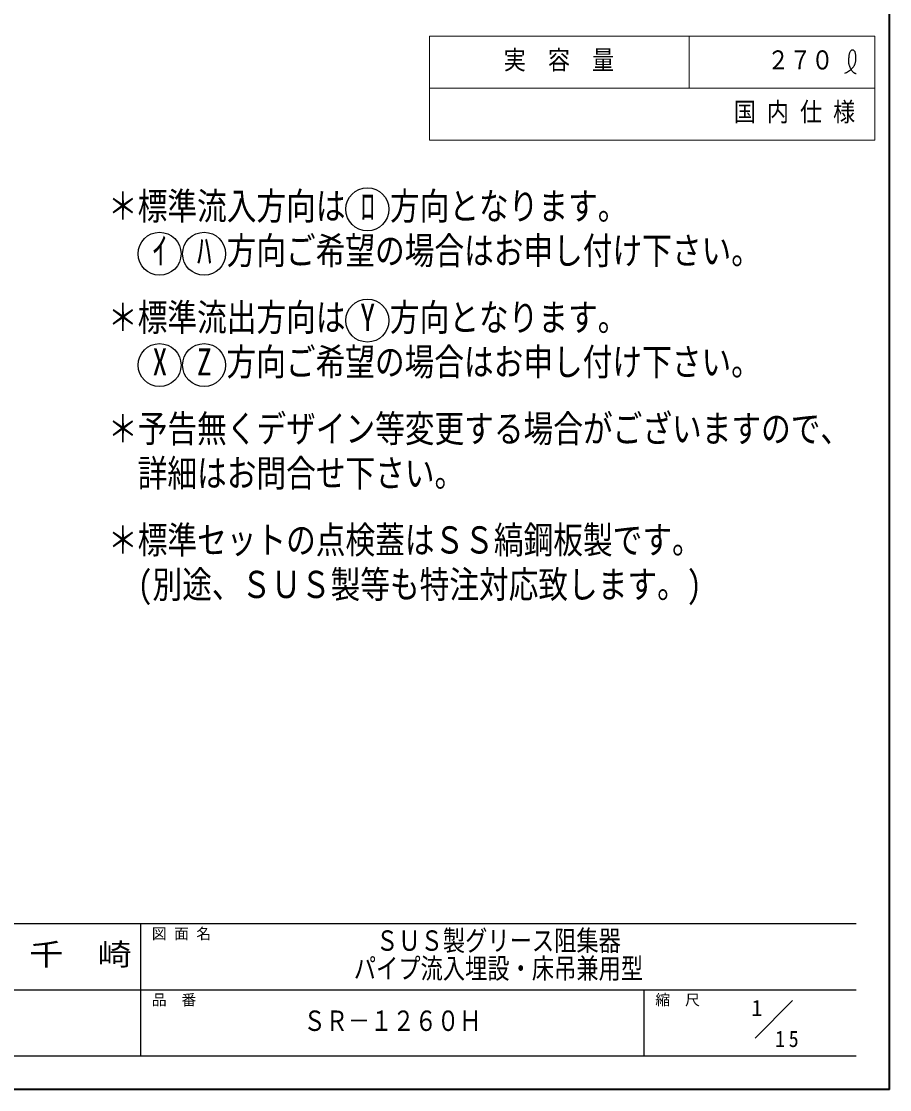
# Model space of a CAD drawing. Units: millimetres at full size, sheet at 1:15; details may follow other scales. Extents: x -3171 to 2904, y -2098 to 2117.
# Drawn here: x 1149 to 2904, y -2098 to 62 of the extents above; entities that cross this region are included whole.
import ezdxf
from ezdxf.enums import TextEntityAlignment as Align

# ---------------------------------------------------------------- set-up
doc = ezdxf.new("R2010")
doc.units = ezdxf.units.MM
doc.header["$LTSCALE"] = 15
doc.layers.add('0-0_ﾚｲﾔ1', color=4, linetype='Continuous', lineweight=9)
doc.styles.add('ＭＳ ゴシック', font='')
doc.styles.get('ＭＳ ゴシック').set_extended_font_data('MS Gothic')

msp = doc.modelspace()

# ---------------------------------------------------------------- linework, layer by layer
at = {"layer": '0-0_ﾚｲﾔ1', "color": 1, "lineweight": 40}
for q in [(2904.12, 2117.05), (-3170.88, -2097.95)]:
    msp.add_line((2904.12, -2097.95), q, dxfattribs=at)
at = {"layer": '0-0_ﾚｲﾔ1', "color": 3, "lineweight": 18}
for p, q in [((1974.12, 32.05), (2874.12, 32.05)), ((1974.12, 32.05), (1974.12, -177.95)), ((2499.12, 32.05), (2499.12, -72.95)), ((2874.12, 32.05), (2874.12, -177.95)), ((1974.12, -72.95), (2874.12, -72.95)), ((1974.12, -177.95), (2874.12, -177.95))]:
    msp.add_line(p, q, dxfattribs=at)
at = {"layer": '0-0_ﾚｲﾔ1', "color": 6, "lineweight": 25}
for p, q in [((2836.62, -1762.6), (-133.38, -1762.6)), ((1390.19, -2030.45), (1390.19, -1762.6)), ((2836.62, -1896.53), (988.4, -1896.53)), ((2408.05, -2030.45), (2408.05, -1896.53)), ((2836.62, -2030.45), (-133.38, -2030.45))]:
    msp.add_line(p, q, dxfattribs=at)
at = {"layer": '0-0_ﾚｲﾔ1', "color": 7, "lineweight": 18}
msp.add_line((2632.28, -1993.72), (2708.05, -1917.95), dxfattribs=at)
at = {"layer": '0-0_ﾚｲﾔ1', "color": 5, "lineweight": 25}
for points in [[(2813.67, -42.96), (2814.9, -42.26), (2817, -41.03), (2819.08, -39.78), (2821.14, -38.47), (2823.15, -37.1), (2825.11, -35.64), (2826.21, -34.74), (2827.02, -34.04), (2828.38, -32.79), (2829.67, -31.47), (2830.86, -30.07), (2831.95, -28.6), (2832.91, -27.04), (2833.41, -26.11), (2833.76, -25.35), (2834.29, -23.99), (2834.74, -22.61), (2835.1, -21.19), (2835.38, -19.76), (2835.58, -18.31), (2835.67, -17.47), (2835.73, -16.61), (2835.8, -15.12), (2835.81, -13.62), (2835.79, -12.13), (2835.74, -10.62), (2835.69, -9.11), (2835.67, -8.23), (2835.64, -7.3), (2835.58, -5.69), (2835.45, -4.09), (2835.2, -2.53), (2834.78, -1.02), (2834.12, 0.43), (2833.61, 1.23), (2833.29, 1.66), (2832.66, 2.36), (2831.96, 2.98), (2831.2, 3.49)], [(2831.2, 3.49), (2830.4, 3.87), (2829.57, 4.08), (2829.09, 4.11), (2828.69, 4.08), (2828, 3.93), (2827.33, 3.67), (2826.68, 3.31), (2826.07, 2.86), (2825.49, 2.36), (2825.18, 2.05), (2824.75, 1.57), (2824.11, 0.68), (2823.57, -0.26), (2823.12, -1.25), (2822.75, -2.26), (2822.45, -3.3), (2822.31, -3.91), (2822.14, -4.67), (2821.91, -6), (2821.72, -7.33), (2821.57, -8.66), (2821.45, -10), (2821.34, -11.35), (2821.28, -12.13), (2821.2, -13.06), (2821.07, -14.67), (2820.96, -16.28), (2820.89, -17.88), (2820.89, -19.48), (2820.97, -21.08), (2821.07, -22), (2821.19, -22.79), (2821.46, -24.16), (2821.81, -25.51), (2822.23, -26.85), (2822.7, -28.17), (2823.22, -29.47), (2823.54, -30.22), (2823.78, -30.76)], [(2823.78, -30.76), (2824.21, -31.67), (2824.65, -32.58), (2825.12, -33.48), (2825.6, -34.37), (2826.11, -35.26), (2826.42, -35.77), (2826.78, -36.37), (2827.44, -37.38), (2828.15, -38.36), (2828.9, -39.29), (2829.72, -40.15), (2830.6, -40.92), (2831.14, -41.32), (2831.61, -41.62), (2832.46, -42.07), (2833.34, -42.46), (2834.25, -42.81), (2835.19, -43.12), (2836.14, -43.42), (2836.69, -43.58)]]:
    msp.add_lwpolyline(points, dxfattribs=at)
for centre in [(1848.37, -317.95), (1428.37, -407.95), (1518.37, -407.95), (1848.37, -542.95), (1428.37, -632.95), (1518.37, -632.95)]:
    msp.add_circle(centre, 43.5, dxfattribs=at)

# ---------------------------------------------------------------- texts
at = {"layer": '0-0_ﾚｲﾔ1', "color": 7, "style": 'ＭＳ ゴシック'}
for s, height, width, p in [('実\u3000容\u3000量', 38.49, 0.85, (2124.12, -46.7)), ('２７０', 38.49, 0.85, (2656.62, -46.7)), ('国 内 仕 様', 38.49, 0.85, (2589.12, -151.7)), ('＊標準流入方向は ﾛ 方向となります。', 54.99, 0.8, (1324.12, -355.45)), (' ｲ  ﾊ 方向ご希望の場合はお申し付け下さい。', 54.99, 0.8, (1384.12, -445.45)), ('＊標準流出方向は Y 方向となります。', 54.99, 0.8, (1324.12, -580.45)), (' X  Z 方向ご希望の場合はお申し付け下さい。', 54.99, 0.8, (1384.12, -670.45)), ('＊予告無くデザイン等変更する場合がございますので、', 54.99, 0.8, (1324.12, -805.45)), ('詳細はお問合せ下さい。', 54.99, 0.8, (1384.12, -895.45)), ('＊標準セットの点検蓋はＳＳ縞鋼板製です。', 54.99, 0.8, (1324.12, -1030.45)), ('(別途、ＳＵＳ製等も特注対応致します。)', 54.99, 0.8, (1384.12, -1120.45)), ('ＳＵＳ製グリース阻集器', 41.24, 0.8, (1865.9, -1829.56)), ('千\u3000崎', 43.99, 1.15, (1165.19, -1859.56)), ('パイプ流入埋設・床吊兼用型', 41.24, 0.8, (1820.9, -1885.81)), ('ＳＲ－１２６０Ｈ', 41.24, 0.8, (1719.12, -1991.62))]:
    msp.add_text(s, height=height, dxfattribs=dict(at, width=width)).set_placement(p, align=Align.BOTTOM_LEFT)
for s, height, p in [('図 面 名', 21.99, (1412.69, -1800.1)), ('品\u3000番', 21.99, (1412.69, -1934.03)), ('縮\u3000尺', 21.99, (2430.55, -1934.03)), ('1', 32.99, (2624.66, -1959.24))]:
    msp.add_text(s, height=height, dxfattribs=at).set_placement(p, align=Align.BOTTOM_LEFT)
at = {"layer": '0-0_ﾚｲﾔ1', "color": 7, "insert": (2672.62, -2012.31), "char_height": 32.99, "attachment_point": 7, "style": 'ＭＳ ゴシック'}
msp.add_mtext('\\T1.36;\\W0.9;15', dxfattribs=at)

doc.saveas('drawing.dxf')
